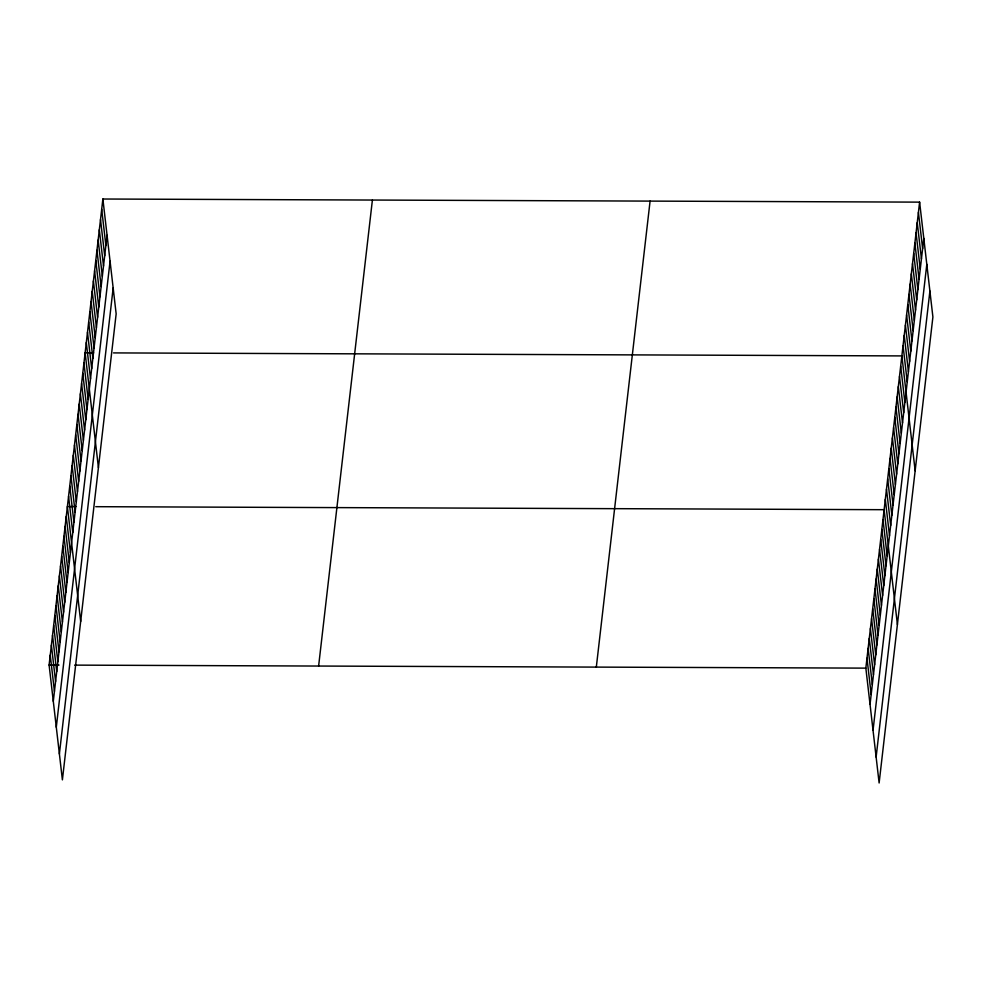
<?xml version="1.0" encoding="UTF-8"?>
<svg xmlns="http://www.w3.org/2000/svg" width="982" height="982" viewBox="0 0 982 982"><rect width="100%" height="100%" fill="white"/><g stroke="black" fill="none" stroke-linecap="round" stroke-linejoin="round"><path stroke-width="1.47" d="M102.877 199.015L116.158 313.872L62.394 779.868L49.1 665.023L102.877 199.015L919.606 202.132L932.9 316.977L879.123 782.985L865.842 668.128L919.606 202.132M53.298 701.271L107.063 235.275M56.293 727.208L110.07 261.212M59.386 753.931L113.163 287.935M318.622 666.042L372.399 200.046M596.32 667.109L650.084 201.101M870.04 704.376L923.804 238.38M873.035 730.313L926.812 264.318M876.128 757.048L929.905 291.04M93.634 352.833L85.127 352.796L98.421 467.653M113.495 352.906L901.869 355.914L915.15 470.759M75.896 506.614L67.377 506.577L80.671 621.434M95.757 506.687L884.119 509.695L897.413 624.54M49.1 665.023L59.03 665.059M74.632 665.121L865.842 668.128M918.428 212.382L922.626 248.63M917.249 222.632L921.435 258.88M916.059 232.881L920.257 269.129M914.88 243.131L919.078 279.391M913.702 253.393L917.888 289.641M912.511 263.642L916.709 299.891M911.333 273.892L915.531 310.14M910.142 284.142L914.34 320.39M908.964 294.391L913.162 330.652M907.785 304.653L911.971 340.901M906.595 314.903L910.793 351.151M905.416 325.152L909.614 361.401M904.238 335.402L908.424 371.65M903.047 345.652L907.245 381.912M900.678 366.163L904.876 402.411M899.5 376.413L903.698 412.661M898.321 386.663L902.507 422.911M897.131 396.912L901.329 433.172M895.952 407.174L900.15 443.422M894.774 417.424L898.96 453.672M893.583 427.673L897.781 463.921M892.405 437.923L896.603 474.171M891.226 448.173L895.412 484.433M890.036 458.434L894.234 494.683M888.857 468.684L893.043 504.932M887.667 478.934L891.865 515.182M886.488 489.183L890.686 525.431M885.31 499.433L889.496 535.693M882.978 519.588L887.176 555.849M881.836 529.494L886.034 565.742M880.694 539.4L884.892 575.648M879.553 549.294L883.751 585.554M878.411 559.2L882.609 595.448M877.27 569.106L881.455 605.354M876.128 579.012L880.314 615.26M874.987 588.905L879.172 625.166M873.845 598.811L878.031 635.059M872.691 608.717L876.889 644.965M871.55 618.611L875.748 654.871M870.408 628.517L874.606 664.765M869.266 638.423L873.464 674.671M868.125 648.329L872.323 684.577M866.983 658.222L871.181 694.483M101.686 209.276L105.884 245.525M100.508 219.526L104.693 255.774M99.317 229.776L103.515 266.024M98.139 240.025L102.337 276.273M96.96 250.275L101.146 286.535M95.77 260.537L99.968 296.785M94.591 270.786L98.789 307.035M93.413 281.036L97.599 317.284M92.222 291.286L96.42 327.534M91.044 301.535L95.242 337.796M89.853 311.797L94.051 348.045M88.675 322.047L92.873 358.295M87.496 332.297L91.682 368.545M86.306 342.546L90.504 378.794M83.949 363.058L88.135 399.306M82.758 373.307L86.956 409.555M81.58 383.557L85.778 419.805M80.389 393.807L84.587 430.055M79.211 404.056L83.409 440.317M78.032 414.318L82.218 450.566M76.842 424.568L81.04 460.816M75.663 434.817L79.861 471.065M74.485 445.067L78.67 481.315M73.294 455.317L77.492 491.577M72.116 465.578L76.314 501.827M70.925 475.828L75.123 512.076M69.747 486.078L73.945 522.326M68.568 496.327L72.754 532.575M66.236 516.483L70.434 552.731M65.094 526.389L69.292 562.637M63.953 536.282L68.151 572.543M62.811 546.188L67.009 582.449M61.67 556.094L65.868 592.342M60.528 566L64.726 602.248M59.386 575.894L63.572 612.154M58.245 585.8L62.431 622.048M57.103 595.706L61.289 631.954M55.962 605.612L60.148 641.86M54.808 615.505L59.006 651.766M53.666 625.411L57.864 661.659M52.525 635.317L56.723 671.565M51.383 645.211L55.581 681.471M50.242 655.117L54.44 691.365"/></g></svg>
